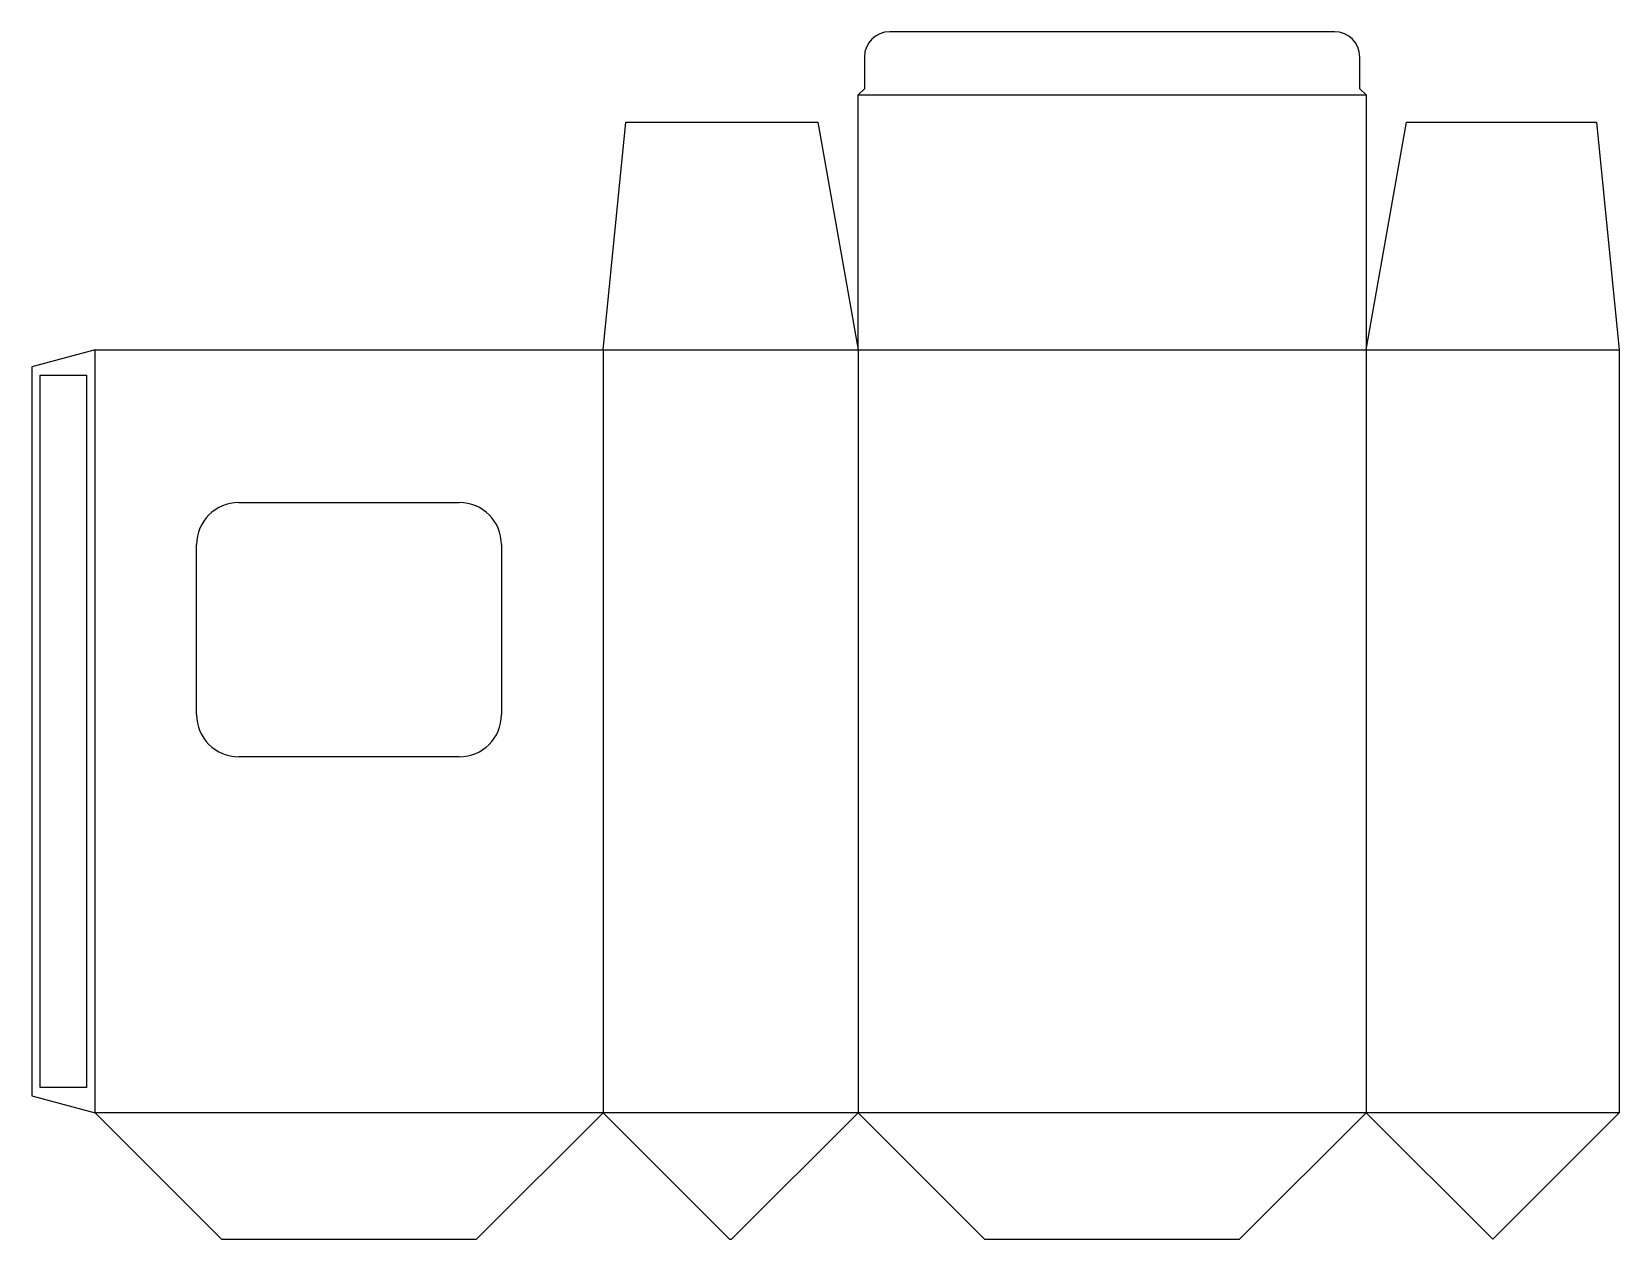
# Model space of a CAD drawing. Header units: millimetres. Extents: x 0 to 376, y 0 to 286.
import ezdxf

# ---------------------------------------------------------------- set-up
doc = ezdxf.new("R2010")
doc.units = ezdxf.units.MM
for name, color, linetype in [('CREASE', 5, 'CONTINUOUS'), ('CUT', 1, 'CONTINUOUS'), ('GLUE', 2, 'CONTINUOUS'), ('PERF', 3, 'CONTINUOUS')]:
    doc.layers.add(name, color=color, linetype=linetype)

msp = doc.modelspace()

# ---------------------------------------------------------------- linework, layer by layer
at = {"layer": 'CREASE'}
for p, q in [((195.9, 271.35), (316.35, 271.35)), ((15, 30), (15, 210.9)), ((135.45, 210.9), (135.45, 30)), ((135.45, 210.9), (195.9, 210.9)), ((195.9, 210.9), (195.9, 30)), ((195.9, 210.9), (316.35, 210.9)), ((316.35, 210.9), (316.35, 30)), ((316.35, 210.9), (376.35, 210.9)), ((135.45, 30), (15, 30)), ((195.9, 30), (135.45, 30)), ((316.35, 30), (195.9, 30)), ((376.35, 30), (316.35, 30))]:
    msp.add_line(p, q, dxfattribs=at)
at = {"layer": 'CUT'}
for p, q in [((308.85, 286.35), (203.4, 286.35)), ((197.4, 280.35), (197.4, 272.85)), ((314.85, 272.85), (314.85, 280.35)), ((197.4, 272.85), (195.9, 271.35)), ((195.9, 210.9), (195.9, 271.35)), ((316.35, 271.35), (314.85, 272.85)), ((316.35, 271.35), (316.35, 210.9)), ((135.45, 210.9), (140.85, 264.9)), ((140.85, 264.9), (186.35, 264.9)), ((186.35, 264.9), (195.9, 210.9)), ((316.35, 210.9), (325.9, 264.9)), ((325.9, 264.9), (370.95, 264.9)), ((370.95, 264.9), (376.35, 210.9)), ((15, 210.9), (0, 206.881)), ((15, 210.9), (135.45, 210.9)), ((376.35, 210.9), (376.35, 30)), ((0, 206.881), (0, 34.019)), ((0, 34.019), (15, 30)), ((15, 30), (45, 0)), ((105.45, 0), (135.45, 30)), ((135.45, 30), (165.45, 0)), ((165.9, 0), (195.9, 30)), ((195.9, 30), (225.9, 0)), ((286.35, 0), (316.35, 30)), ((316.35, 30), (346.35, 0)), ((346.35, 0), (376.35, 30)), ((45, 0), (105.45, 0)), ((165.45, 0), (165.9, 0)), ((225.9, 0), (286.35, 0))]:
    msp.add_line(p, q, dxfattribs=at)
for centre, start, end in [((203.4, 280.35), 90, 180), ((308.85, 280.35), 0, 90)]:
    msp.add_arc(centre, 6, start, end, dxfattribs=at)
at = {"layer": 'GLUE'}
for p, q in [((2, 204.881), (13, 204.881)), ((2, 36.019), (2, 204.881)), ((13, 204.881), (13, 36.019)), ((13, 36.019), (2, 36.019))]:
    msp.add_line(p, q, dxfattribs=at)
at = {"layer": 'PERF'}
for p, q in [((49.09, 174.72), (101.36, 174.72)), ((39.09, 124.42), (39.09, 164.72)), ((111.36, 164.72), (111.36, 124.42)), ((101.36, 114.42), (49.09, 114.42))]:
    msp.add_line(p, q, dxfattribs=at)
for centre, start, end in [((49.09, 164.72), 90, 180), ((101.36, 164.72), 0, 90), ((49.09, 124.42), 180, 270), ((101.36, 124.42), 270, 0)]:
    msp.add_arc(centre, 10, start, end, dxfattribs=at)

doc.saveas('drawing.dxf')
